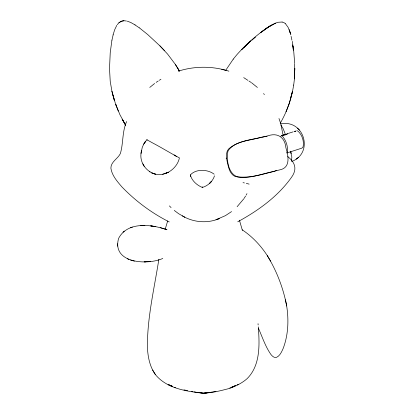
<?xml version="1.0" encoding="UTF-8"?>
<svg xmlns="http://www.w3.org/2000/svg" width="414" height="414" viewBox="0 0 414 414"><rect width="100%" height="100%" fill="white"/><g stroke="black" fill="none" stroke-linecap="round" stroke-linejoin="round"><path stroke-width="0.62" d="M141.024 153.377C139.166 166.242 152.611 178.294 165.077 173.606C172.105 171.339 178.01 164.886 179.428 157.884C170.361 153.123 161.615 147.632 152.497 142.877L146.867 139.741L143.684 144.16L142.219 147.55L141.024 153.377L141.422 150.624M294.804 68.377L294.426 78.914L293.686 85.124M294.525 75.824L294.426 78.914L294.763 68.419L294.566 74.592M162.79 258.45C147.4 265.421 111.589 263.356 118.601 238.392C127.538 221.205 151.602 224.404 166.687 229.635M111.925 40.132L110.233 52.656L109.513 68.584L110.222 81.367L111.966 91.484M158.867 259.242C154.308 288.527 147.146 317.698 147.425 347.496C147.876 356.935 149.764 366.618 155.317 374.468C165.093 386.707 181.529 390.449 196.303 392.368C207.559 394.48 219.001 391.095 229.858 388.337C236.042 385.993 242.123 383.095 247.101 378.66C260.577 365.298 259.599 344.282 258.3 326.858M293.681 85.03L292.579 91.127L290.721 97.844L292.491 91.334C290.142 102.537 286.017 113.327 280.252 123.222M111.966 40.117L113.146 34.812M165.284 228.952L167.67 220.962M214.499 175.81C212.812 181.42 207.875 185.85 202.317 187.464C196.966 185.234 191.754 180.758 190.368 174.936C195.843 168.674 207.88 169.217 214.141 174.19M113.089 34.869L114.688 29.715L116.779 25.352M288.781 104.944L290.742 98.159M291.508 160.958L291.844 157.061L290.519 151.224M286.043 111.806L288.703 104.758M126.658 121.509C122.026 131.673 123.486 143.208 120.329 153.63C117.793 158.79 110.89 161.765 110.885 168.11C111.93 175.489 117.146 181.332 121.799 186.786C135.518 201.038 151.596 213.044 169.269 221.94M280.816 136.48L281.427 135.611L287.901 133.696L285.256 134.84L281.427 135.611M202.348 187.392L202.208 186.719M246.159 195.092L246.961 193.648M225.997 69.899L233.273 59.109M244.048 198.461L245.585 196.055M143.684 144.16L145.614 141.169L144.864 142.328M243.701 198.932L237.118 206.71M117.307 24.69C119.216 21.647 123.015 20.084 126.503 21.042M233.206 59.176L236.968 54.591C246.687 43.698 257.793 33.938 270.021 25.937M291.658 161.501C314.242 153.097 304.021 118.953 280.702 123.915M244.286 47.129L248.048 43.625M149.764 87.432L154.613 83.493M124.272 231.11L122.984 232.218M251.81 40.277L255.531 37.11M296.119 159.147L298.39 157.336M118.896 22.754L121.509 21.161L123.889 20.7M226.137 158.381L226.634 158.107M286.54 152.916L287.337 152.662C288.273 146.82 286.033 139.834 281.872 135.632L285.8 134.421M264.929 29.306L271.506 25.083L275.491 23.184L268.52 26.931L261.348 32.069M260.551 32.644L268.52 26.931M231.576 211.585L225.454 215.627L215.963 219.767L219.161 218.639M156.13 82.376L158.262 80.984M159.328 80.285L160.927 79.245M301.718 148.207L302.981 147.255C304.378 141.464 302.246 134.819 297.738 130.922L296.838 130.829M269.643 26.367L272.655 24.654M237.734 221.795C258.284 210.607 278.099 196.376 291.689 177.057C297.273 169.135 295.26 162.562 287.709 156.554M234.588 386.133L231.183 387.494L232.849 386.764M233.962 386.283L235.628 385.553M231.183 387.494L232.352 386.981M234.107 386.215L235.281 385.708M237.036 384.942L238.205 384.43M165.077 173.606L168.369 172.245L162.624 174.227M132.387 227.069L130.539 227.684M275.103 171.008L276.826 170.351M219.063 218.67C208.133 223.317 195.372 222.572 184.825 217.241M229.765 388.006L230.712 387.664M301.335 148.31L286.985 152.932M275.238 23.215L277.991 22.284L282.11 22.03M288.346 133.396L292.998 131.9M294.069 131.554L295.927 130.959M273.452 171.515L274.554 171.173M294.768 131.507L295.663 131.248M272.898 171.681C260.458 174.03 247.272 180.018 234.619 176.229C229.227 173.383 228.45 166.682 227.141 161.372C226.282 157.346 225.718 152.668 228.399 149.164C239.018 139.596 254.833 139.663 267.951 135.797C277.985 132.325 284.967 137.681 285.919 147.865C288.346 155.783 290.913 167.918 279.553 169.916C265.86 173.171 251.831 178.424 237.595 176.85C228.093 173.896 226.153 159.074 228.052 150.81C235.271 140.615 249.865 140.817 260.799 137.303M178.305 71.167C194.683 65.945 212.527 65.945 228.895 71.182M261.601 137.153L267.134 136.185M196.303 392.234L203.574 393.3L207.197 392.689M208.402 392.488L209.608 392.281M211.052 392.213L215.968 391.416M197.359 392.275L203.574 393.3L210.436 392.312M148.186 261.581L150.468 261.291L145.868 261.777M203.579 393.3L210.886 392.374M140.662 225.614L144.895 225.526M195.879 392.312L196.303 392.368M191.625 391.478L192.841 391.675M194.052 391.872L195.879 392.167M243.008 182.641L244.4 182.936M183.971 389.848L187.604 390.712M134.441 261.156L130.539 260.085M246.314 183.371L249.124 184.121M174.48 387.271L175.489 387.535M226.137 70.463L221.692 69.283M160.187 227.612L166.909 229.729M282.141 22.025L283.895 22.573L285.422 23.665M127.3 21.161L130.767 22.491L135.114 24.928M171.272 385.801L169.833 385.248L172.415 386.319L168.151 384.42M165.186 229.077L166.899 229.744M168.922 385.123L171.893 386.36M127.284 258.683L128.982 259.474M168.172 384.451L169.279 384.984M182.253 215.875L184.867 217.241L178.62 213.696L174.263 210.431M146.825 139.715L147.286 139.973M174.108 154.919L176.535 156.554M134.917 24.856L139.311 27.847M243.711 77.609L247.898 80.342M248.949 81.03L251.039 82.396M242.216 229.822C252.271 236.534 260.722 245.492 267.289 255.614L267.408 255.805C276.738 271.072 283.295 288.108 286.628 305.687L286.69 306.008C288.874 320.208 288.304 335.174 283.072 348.676C281.592 351.9 279.993 355.683 276.609 357.313C274.239 358.193 272.164 356.045 270.839 354.368C265.302 346.378 262.3 336.975 258.393 328.157M149.651 171.732L149.992 171.981M139.373 27.847L147.71 34.548L159.918 45.861L167.587 54.079L175.298 64.33M251.562 82.738L257.404 87.463M299.498 130.048L297.469 128.123M171.091 207.611L169.388 205.903M159.918 45.861L164.575 50.679M285.448 23.696L288.041 27.257L290.219 32.489M263.552 93.59L264.401 94.558M280.961 125.245L283.104 128.614L285.65 134.954M152.642 370.044L155.317 374.468M178.258 69.05L179.428 71.084L175.251 64.258L177.823 68.315M267.289 255.614L270.585 261.125M177.399 67.694L179.355 71.001M125.592 125.106L119.91 114.662L115.661 104.178L118.264 111.092M125.587 125.059L122.156 119.17L125.639 125.338M142.84 163.83L144.201 166.335M115.816 104.545L116.07 105.265M290.592 33.938L289.153 29.792L290.866 34.89M278.964 118.502L280.847 123.931L283.104 135.45M239.432 220.186L242.392 230.422M115.475 103.748L111.946 91.406L114.326 100.255L112.939 95.318M291.083 36.365L291.937 40.168M285.448 299.741L286.69 306.008M292.274 41.395L293.655 50.28L294.664 63.171M292.481 44.883L293.143 49.282M290.861 151.54L291.161 153.703M293.107 46.063L293.655 50.28M258.041 323.676L258.145 324.949M117.648 246.19L117.524 243.701M294.421 63.746L294.587 68.853M211.311 181.601L209.505 183.449L211.311 181.601M247.386 43.843L241.636 49.597L250.796 40.919L247.386 43.843M145.65 261.824L144.196 261.839L145.65 261.824M153.258 226.241L150.68 225.894L155.866 226.691L153.258 226.241M155.421 174.149L151.876 172.99L155.421 174.149M190.58 175.919L190.368 174.936L190.652 176.219L190.58 175.919"/></g></svg>
